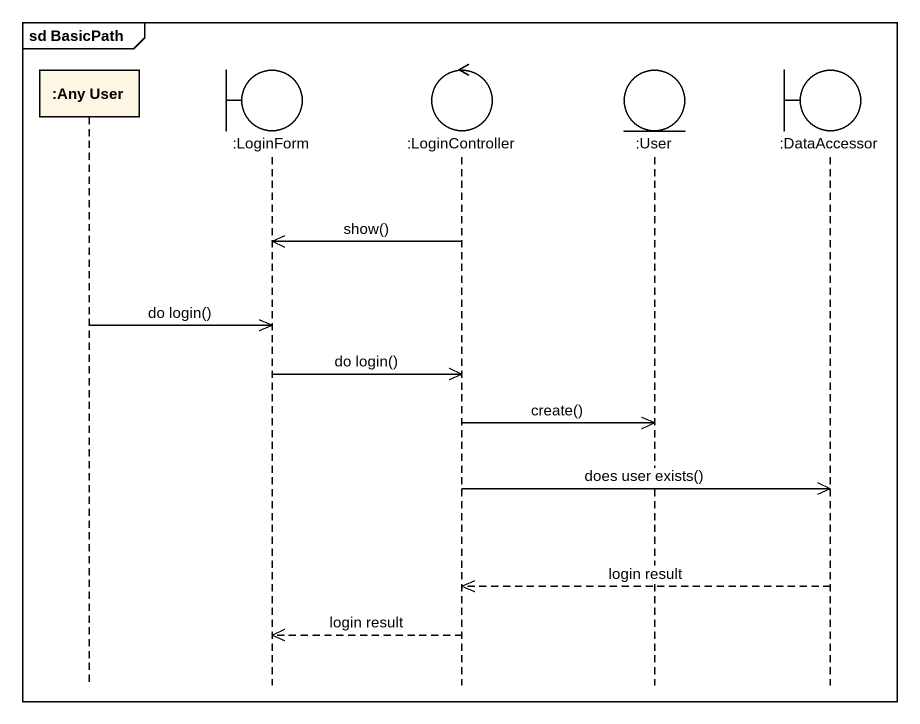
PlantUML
@startuml
mainframe sd BasicPath
hide footbox
participant ":Any User" as Any_User
boundary ":LoginForm" as LoginForm
control ":LoginController" as LoginController
entity ":User" as User
boundary ":DataAccessor" as DataAccessor

LoginController ->> LoginForm : show()
Any_User ->> LoginForm : do login()
LoginForm ->> LoginController : do login()
LoginController ->> User : create()
LoginController ->> DataAccessor : does user exists()
DataAccessor -->> LoginController : login result
LoginController -->> LoginForm : login result
@enduml
